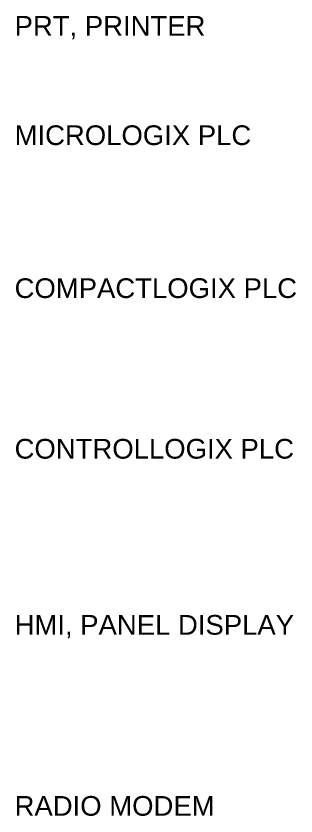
# Paper-space layout 'Sample Network Drawing - A1 Sheet' of a CAD drawing. Extents: x 49 to 806, y 22 to 564.
# Drawn here: x 746.1 to 781.7, y 157.4 to 259 of the extents above; entities that cross this region are included whole.
import ezdxf

# ---------------------------------------------------------------- set-up
doc = ezdxf.new("R2010")
doc.units = 0
doc.layers.add('N-ANNO-TEXT', color=2, linetype='Continuous', lineweight=18)
doc.styles.add('_CGS_2-5_NOTES', font='arial.ttf', dxfattribs={"height": 2.5})

psp = doc.layouts.new('Sample Network Drawing - A1 Sheet')

# ---------------------------------------------------------------- texts
at = {"layer": 'N-ANNO-TEXT', "char_height": 2.5, "attachment_point": 4, "style": '_CGS_2-5_NOTES'}
for s, insert, width in [('PRT, PRINTER', (745.89, 257.49), 28.4375), ('MICROLOGIX PLC', (745.89, 243.82), 43.2412), ('COMPACTLOGIX PLC', (745.89, 224.4), 46.7977), ('CONTROLLOGIX PLC', (745.89, 204.01), 45.2314), ('HMI, PANEL DISPLAY ', (745.89, 181.44), 49.9659), ('RADIO MODEM', (745.89, 158.67), 59.1005)]:
    psp.add_mtext(s, dxfattribs=dict(at, insert=insert, width=width))

doc.saveas('drawing.dxf')
